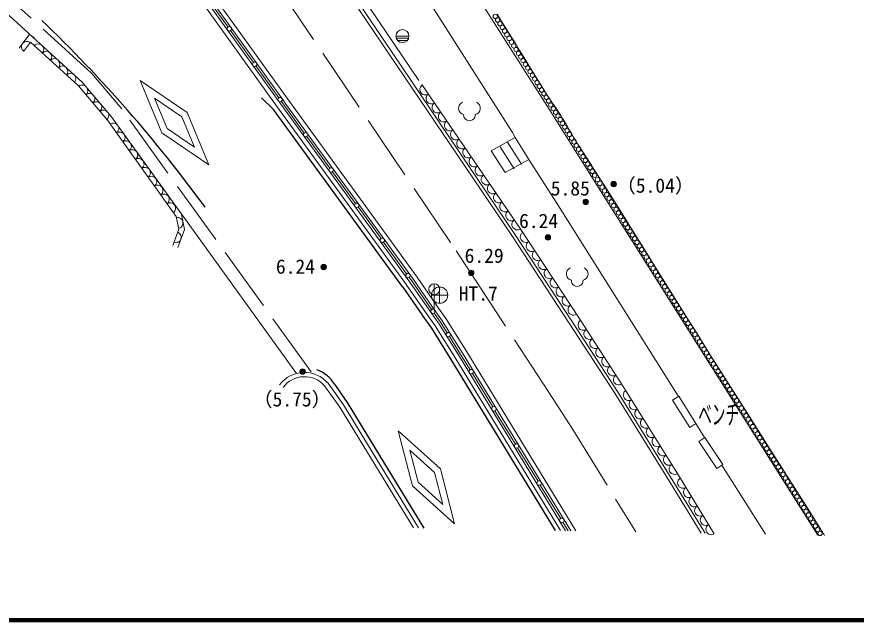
# Model space of a CAD drawing. Units: millimetres, scale not verified. Extents: x -205696 to 203092, y -138500 to 138701.
# Drawn here: x 107231 to 145786, y -138500 to -110763 of the extents above; entities that cross this region are included whole.
import ezdxf
from ezdxf.enums import TextEntityAlignment as Align

# ---------------------------------------------------------------- set-up
doc = ezdxf.new("R2010")
doc.units = ezdxf.units.MM
doc.header["$LTSCALE"] = 500
doc.header["$PDMODE"] = 32
doc.header["$PDSIZE"] = 250
doc.linetypes.add('DASHED', pattern=[7.5, 6, -1.5])
for name, color, linetype, lineweight in [('0-0_S-SUV', 7, 'Continuous', 13), ('0-1_S-SUV-SRVR', 7, 'Continuous', 13), ('0-3_S-SUV-FRAM', 7, 'Continuous', 13), ('0-4_S-SUV-TTL', 7, 'Continuous', 13)]:
    doc.layers.add(name, color=color, linetype=linetype, lineweight=lineweight)
doc.styles.add('ＭＳ ゴシック', font='')
doc.styles.get('ＭＳ ゴシック').set_extended_font_data('MS Gothic')

msp = doc.modelspace()

# ---------------------------------------------------------------- linework, layer by layer
at = {"layer": '0-0_S-SUV'}
for p, q in [((119188.9, -114897.7), (114204.9, -107936.6)), ((119351.5, -114781.2), (114367.5, -107820.1)), ((119514.2, -114664.8), (114530.1, -107703.7)), ((115887.1, -109770.7), (116934.9, -111234.3)), ((130089.3, -120732.6), (122699.2, -109779.4)), ((125700.3, -113691.1), (122948.7, -109612.9)), ((117051.4, -111396.9), (118099.2, -112860.4)), ((107827.6, -111543.3), (107339.6, -112206.3)), ((108028.9, -111691.5), (108002.1, -111727.9)), ((124641.9, -111652.4), (125241.9, -111652.4)), ((124659, -111752.4), (125224.7, -111752.4)), ((124911.8, -111652.4), (125241.9, -111652.4)), ((107853.1, -111930.4), (107540.9, -112354.5)), ((124718.3, -111852.4), (125165.5, -111852.4)), ((118215.7, -113023), (119263.5, -114486.6)), ((125830.9, -113870.4), (130383, -120542.2)), ((125290.1, -122962.5), (119353.1, -114783.4)), ((125452, -122845), (119514.9, -114665.9)), ((125128.3, -123080), (119191.2, -114900.8)), ((131685, -115016.4), (133700, -118219.5)), ((120554.4, -116268.1), (121611.7, -117724.8)), ((130113.9, -116312.4), (129025.9, -116920.4)), ((129992.9, -116082.7), (130113.9, -116312.4)), ((130113.9, -116312.4), (130756.9, -117319.5)), ((129439.6, -116743), (130082.7, -117750)), ((129776.8, -116527.7), (130419.8, -117534.7)), ((130756.9, -117319.5), (132007.7, -119285.5)), ((121729.2, -117886.6), (122786.6, -119343.3)), ((144016.1, -134595.5), (133700, -118219.5)), ((122904.1, -119505.2), (123961.5, -120961.9)), ((132007.7, -119285.5), (137630.2, -128210.7)), ((124079, -121123.7), (125136.3, -122580.4)), ((125285.2, -122955.6), (126167.2, -124226.6)), ((125449.5, -122841.5), (126331.5, -124112.6)), ((125613.8, -122727.5), (126495.8, -123998.5)), ((125120.9, -123069.6), (126002.9, -124340.6)), ((126403.8, -124287.6), (126403.8, -123037.5)), ((126332.2, -124113.5), (126778.2, -124748.5)), ((126168.5, -124228.5), (126605.4, -124850.4)), ((126400.3, -124381), (126691.8, -124799.5)), ((126611.2, -124859.3), (127512.9, -126299.7)), ((126998.2, -125288.9), (126691.8, -124799.5)), ((126772.3, -124739.7), (127684.3, -126196.7)), ((127514.1, -126301.8), (132437.8, -134384.1)), ((127683.1, -126194.6), (132674.6, -134388.4)), ((129090.9, -128697.8), (128154.4, -127160.6)), ((137355.5, -128383.2), (137635, -128207.6)), ((137355.5, -128383.2), (138142.6, -129636.2)), ((137635, -128207.6), (138422, -129460.7)), ((130131.4, -130405.9), (129194.9, -128868.6)), ((138142.6, -129636.2), (138422, -129460.7)), ((138418.8, -129462.7), (138824.2, -130106.2)), ((138556.2, -130284.4), (138831, -130101.7)), ((139384.2, -131529.4), (138556.2, -130284.4)), ((139659, -131346.7), (138831, -130101.7)), ((131171.9, -132113.9), (130235.5, -130576.7)), ((139384.2, -131529.4), (139659, -131346.7)), ((139621.4, -131371.7), (141624.8, -134551.9)), ((138663.2, -134497.8), (137239, -132167.7)), ((138841, -134501), (137366.7, -132089.1)), ((132212.5, -133822), (131276, -132284.7)), ((132556.2, -134386.2), (132316.5, -133992.8))]:
    msp.add_line(p, q, dxfattribs=at)
at = {"layer": '0-0_S-SUV', "linetype": 'DASHED'}
msp.add_line((128037.9, -122469.5), (127409.9, -121520.5), dxfattribs=at)
at = {"layer": '0-0_S-SUV', "lineweight": 25}
for p, q in [((124956.6, -123183.6), (125838.6, -124454.6)), ((125841.2, -124458.4), (126278, -125080.3)), ((126272.2, -125071.5), (127173.8, -126512)), ((127172.5, -126509.9), (131964.1, -134375.4)), ((121826.8, -127646.6), (122406.6, -128494.5)), ((122406.6, -128494.5), (125923.3, -134265.1))]:
    msp.add_line(p, q, dxfattribs=at)
at = {"layer": '0-0_S-SUV'}
for points in [[(129964.9, -120816.5), (122574.8, -109863.3), (117429.8, -102065.2), (111381.7, -92424), (108584.7, -87562.9), (106307.7, -83086.9), (104718.7, -79126.8)], [(113994.8, -85940.9), (116818.8, -91187), (120311.8, -97134.1), (131685, -115016.4)], [(112233.7, -86888.9), (115075.4, -92167.8), (118605.2, -98177.6), (129992.9, -116082.7)], [(84055.3, -91605.2), (97158.2, -102352.2), (102871.4, -107049.6), (110238.6, -113767.2), (111588.4, -115360.9), (120082.4, -127154)], [(125613.8, -122727.5), (119676.8, -114548.4), (114692.7, -107587.3), (109009.7, -99673.1)], [(129288.2, -110648.9), (129484.3, -110955.1), (129691.6, -111281.4), (129913.8, -111634.6), (130120.7, -111967.5), (130310.6, -112277.2), (130487.9, -112569.3), (130657, -112849.6), (130822.4, -113123.7), (130988.6, -113397.3), (131160.1, -113676.1), (131341.2, -113965.7), (131536.5, -114271.9), (131750.4, -114600.4), (131788.8, -114658.1), (131824.8, -114711.2), (131859.1, -114761), (131892.3, -114808.4), (131924.8, -114854.7), (131957.3, -114901.1), (131990.4, -114948.5), (132024.6, -114998.3), (132060.5, -115051.5), (132098.7, -115109.3), (132205.8, -115275.9), (132302.4, -115431.7), (132391.2, -115579.6), (132474.7, -115722.3), (132555.4, -115862.5), (132635.8, -116002.8), (132718.5, -116146)], [(110058.2, -113941.1), (111390.9, -115514.6), (114556, -119949.4)], [(119380, -114649.2), (119432.8, -114723), (120436.9, -116106.2)], [(132718.5, -116146), (132805.8, -116294.9), (132900.5, -116452), (133004.9, -116620.2), (133105, -116778.1), (133198.1, -116924.1), (133286.2, -117061.2), (133370.8, -117192.3), (133453.7, -117320.5), (133536.7, -117448.6), (133621.3, -117579.7), (133709.5, -117716.7), (133802.8, -117862.7), (133903, -118020.5), (134418.6, -118837.5), (134894.8, -119595.6), (135341.3, -120309.5), (135767.9, -120994.1), (136184.4, -121664), (136600.7, -122334.2), (137026.5, -123019.3), (137471.6, -123734.1), (137945.8, -124493.4), (138459, -125311.9), (139098, -126327.4), (139691.6, -127267.3), (140251.1, -128150.8), (140787.8, -128996.5), (141313, -129823.4), (141838.2, -130650.4), (142374.6, -131496.4), (142933.5, -132380.1), (143526.3, -133320.6), (144164.2, -134336.7), (144181.1, -134363.6), (144198, -134390.5), (144214.7, -134417.2), (144231.4, -134443.8), (144247.9, -134470.3), (144264.4, -134496.7)], [(130756.9, -117319.5), (129668.9, -117927.5), (129025.9, -116920.4)], [(114625.7, -121366.5), (114938.7, -120546.5), (114789.7, -119846.4)], [(114556, -119949.4), (114678.8, -120526.3), (114392.1, -121277.3)], [(137664.8, -131905.5), (135116.3, -127796.9), (133023.8, -124567.5), (130383, -120542.2)], [(137239, -132167.7), (134694, -128064.6), (132604.9, -124840.6), (129964.9, -120816.5)], [(137366.7, -132089.1), (134820.6, -127984.3), (132730.6, -124758.7), (130090.3, -120734.2)], [(125253.8, -122742.3), (125371.1, -122903.8), (126285.9, -124216.9)], [(126495.8, -123998.5), (126941.9, -124633.6), (127853.9, -126090.6), (132911.5, -134392.7)], [(126004.8, -124343.4), (126441.7, -124965.4), (127343.3, -126405.8), (132201, -134379.7)], [(128050.4, -126989.8), (127598.6, -126248.2), (127104.3, -125458.5)], [(121526.8, -127605.6), (122235.8, -128598.6), (125686.5, -134260.7)], [(121364, -127721.8), (122068.8, -128708.9), (125449.6, -134256.4)], [(144264.4, -134496.7), (144280.8, -134522.9), (144297.2, -134549), (144313.4, -134575), (144329.6, -134600.9)]]:
    msp.add_lwpolyline(points, dxfattribs=at)
at = {"layer": '0-0_S-SUV', "linetype": 'DASHED'}
for points in [[(120749.7, -127079.6), (112049.7, -115000.4), (110660.6, -113360.3), (103254.5, -106607.2), (97596.5, -101955.1), (84426.3, -91152.9)], [(109409.7, -94008), (112172.7, -98480.1), (115862.7, -104258.2), (119187.8, -109318.3), (123378.8, -115542.4), (127409.9, -121520.5)], [(128037.9, -122469.5), (131654.9, -127995.6), (132768.9, -129739.7), (135668.5, -134443.1)]]:
    msp.add_lwpolyline(points, dxfattribs=at)
at = {"layer": '0-0_S-SUV', "lineweight": 25}
msp.add_lwpolyline([(124966.4, -123197.5), (119029.3, -115018.3), (118470.8, -114491.4)], dxfattribs=at)
at = {"layer": '0-0_S-SUV'}
for centre, radius in [((129206.1, -110745.5), 100), ((129312.7, -110914.7), 100), ((129419.3, -111083.9), 100), ((116993.2, -111315.6), 100), ((124941.9, -111652.4), 300), ((129525.9, -111253.2), 100), ((129632.5, -111422.4), 100), ((129739, -111591.6), 100), ((129845.6, -111760.9), 100), ((129952.2, -111930.1), 100), ((130058.8, -112099.3), 100), ((130165.4, -112268.6), 100), ((130272, -112437.8), 100), ((130378.6, -112607), 100), ((118157.5, -112941.7), 100), ((130485.2, -112776.3), 100), ((130591.8, -112945.5), 100), ((130698.4, -113114.7), 100), ((130805, -113284), 100), ((130911.6, -113453.2), 100), ((131018.2, -113622.4), 100), ((131124.7, -113791.7), 100), ((131231.3, -113960.9), 100), ((131337.9, -114130.1), 100), ((119321.8, -114567.9), 100), ((131444.5, -114299.3), 100), ((131551.1, -114468.6), 100), ((131657.7, -114637.8), 100), ((131755.5, -114815.6), 100), ((131872.9, -114982.3), 100), ((131978.3, -115152.3), 100), ((132083.7, -115322.3), 100), ((132189, -115492.3), 100), ((132294.4, -115662.3), 100), ((132399.7, -115832.3), 100), ((132505.1, -116002.3), 100), ((120495.6, -116187.2), 100), ((132610.5, -116172.3), 100), ((132715.8, -116342.3), 100), ((132821.2, -116512.3), 100), ((132926.6, -116682.3), 100), ((133031.9, -116852.3), 100), ((133137.3, -117022.3), 100), ((133242.6, -117192.3), 100), ((133348, -117362.3), 100), ((133453.4, -117532.3), 100), ((121670.5, -117805.7), 100), ((133558.7, -117702.3), 100), ((133664.1, -117872.3), 100), ((133767.8, -118050.1), 100), ((133903.6, -118256.3), 100), ((134010.1, -118425.6), 100), ((134645, -118454.5), 125), ((134645, -118454.5), 100), ((134116.6, -118594.9), 100), ((134223.1, -118764.2), 100), ((134645, -118454.5), 75), ((134645, -118454.5), 50), ((134645, -118454.5), 25), ((134645, -118454.5), 10), ((134329.5, -118933.6), 100), ((134436, -119102.9), 100), ((122845.4, -119424.2), 100), ((133366, -119271.5), 125), ((133366, -119271.5), 100), ((133366, -119271.5), 75), ((133366, -119271.5), 50), ((133366, -119271.5), 25), ((133366, -119271.5), 10), ((134542.5, -119272.2), 100), ((134649, -119441.5), 100), ((134755.4, -119610.8), 100), ((134861.9, -119780.1), 100), ((134968.4, -119949.4), 100), ((135074.9, -120118.7), 100), ((135181.3, -120288), 100), ((135287.8, -120457.3), 100), ((135394.3, -120626.6), 100), ((124020.2, -121042.8), 100), ((131626.9, -120904.5), 125), ((131626.9, -120904.5), 100), ((131626.9, -120904.5), 75), ((131626.9, -120904.5), 50), ((131626.9, -120904.5), 25), ((131626.9, -120904.5), 10), ((135500.8, -120795.9), 100), ((135607.3, -120965.2), 100), ((135713.7, -121134.5), 100), ((135820.2, -121303.8), 100), ((135926.7, -121473.1), 100), ((136033.2, -121642.4), 100), ((136139.6, -121811.7), 100), ((121325.8, -122263.5), 125), ((121325.8, -122263.5), 100), ((121325.8, -122263.5), 75), ((121325.8, -122263.5), 50), ((136246.1, -121981), 100), ((136352.6, -122150.3), 100), ((136459.1, -122319.6), 100), ((121325.8, -122263.5), 25), ((121325.8, -122263.5), 10), ((125195.1, -122661.3), 100), ((128103.9, -122533.5), 125), ((128103.9, -122533.5), 100), ((128103.9, -122533.5), 75), ((128103.9, -122533.5), 50), ((128103.9, -122533.5), 25), ((128103.9, -122533.5), 10), ((136565.5, -122488.9), 100), ((136672, -122658.3), 100), ((136778.5, -122827.6), 100), ((136885, -122996.9), 100), ((126403.8, -123287.5), 250), ((136991.4, -123166.2), 100), ((137097.9, -123335.5), 100), ((137204.4, -123504.8), 100), ((137310.9, -123674.1), 100), ((137417.3, -123843.4), 100), ((137523.8, -124012.7), 100), ((137630.3, -124182), 100), ((126343.1, -124299), 100), ((137736.8, -124351.3), 100), ((137843.2, -124520.6), 100), ((137949.7, -124689.9), 100), ((138056.2, -124859.2), 100), ((127051.2, -125373.7), 100), ((138162.7, -125028.5), 100), ((138269.2, -125197.8), 100), ((138375.6, -125367.1), 100), ((138482.1, -125536.4), 100), ((138588.6, -125705.7), 100), ((138695.1, -125875), 100), ((138801.5, -126044.3), 100), ((138908, -126213.7), 100), ((139014.5, -126383), 100), ((139121, -126552.3), 100), ((139227.4, -126721.6), 100), ((139333.9, -126890.9), 100), ((120355.7, -127068.6), 125), ((120355.7, -127068.6), 100), ((120355.7, -127068.6), 75), ((120355.7, -127068.6), 50), ((120355.7, -127068.6), 25), ((120355.7, -127068.6), 10), ((128102.4, -127075.2), 100), ((139440.4, -127060.2), 100), ((139546.9, -127229.5), 100), ((139653.3, -127398.8), 100), ((139759.8, -127568.1), 100), ((139866.3, -127737.4), 100), ((139972.8, -127906.7), 100), ((140079.2, -128076), 100), ((140185.7, -128245.3), 100), ((140292.2, -128414.6), 100), ((129142.9, -128783.2), 100), ((140398.7, -128583.9), 100), ((140505.1, -128753.2), 100), ((140611.6, -128922.5), 100), ((140718.1, -129091.8), 100), ((140824.6, -129261.1), 100), ((140931, -129430.4), 100), ((141037.5, -129599.7), 100), ((141144, -129769.1), 100), ((141250.5, -129938.4), 100), ((141357, -130107.7), 100), ((141463.4, -130277), 100), ((130183.4, -130491.3), 100), ((141569.9, -130446.3), 100), ((141676.4, -130615.6), 100), ((141782.9, -130784.9), 100), ((141889.3, -130954.2), 100), ((141995.8, -131123.5), 100), ((142102.3, -131292.8), 100), ((142208.8, -131462.1), 100), ((142315.2, -131631.4), 100), ((142421.7, -131800.7), 100), ((131224, -132199.3), 100), ((142528.2, -131970), 100), ((142634.7, -132139.3), 100), ((142741.1, -132308.6), 100), ((142847.6, -132477.9), 100), ((142954.1, -132647.2), 100), ((143060.6, -132816.5), 100), ((143167, -132985.8), 100), ((143273.5, -133155.1), 100), ((143380, -133324.5), 100), ((143486.5, -133493.8), 100), ((143592.9, -133663.1), 100), ((143699.4, -133832.4), 100), ((132264.5, -133907.4), 100), ((143805.9, -134001.7), 100), ((143912.4, -134171), 100), ((144018.8, -134340.3), 100), ((144125.3, -134509.6), 100)]:
    msp.add_circle(centre, radius, dxfattribs=at)
at = {"layer": '0-0_S-SUV', "lineweight": 25}
for centre, radius, start, end in [((63273.2, -157914), 65131.9, 36.12302, 46.17098), ((120436.1, -128538.8), 1652.2, 32.68434, 69.4635)]:
    msp.add_arc(centre, radius, start, end, dxfattribs=at)
at = {"layer": '0-0_S-SUV'}
for centre, radius, start, end in [((107697, -112142.4), 250, 53.64496, 233.64496), ((108216.8, -112261.9), 250, 317.64012, 137.64063), ((108586.2, -112598.8), 250, 317.64038, 137.64038), ((108955.7, -112935.7), 250, 317.64038, 137.64038), ((109325.1, -113272.6), 250, 317.64038, 137.64038), ((109694.6, -113609.5), 250, 317.64038, 137.64038), ((110239.9, -114155.5), 250, 310.26279, 130.26279), ((125993.4, -114108.6), 250, 124.30491, 304.30547), ((110563, -114537.1), 250, 310.26279, 130.26279), ((126275.2, -114521.7), 250, 124.30519, 304.30519), ((110886.2, -114918.6), 250, 310.26279, 130.26279), ((126557, -114934.7), 250, 124.30519, 304.30519), ((127820.4, -114968.5), 299.4, 113.44818, 257.28162), ((128222, -114968.5), 299.4, 282.71802, 66.55145), ((111209.3, -115300.1), 250, 310.26279, 130.26279), ((126838.8, -115347.7), 250, 124.30519, 304.30519), ((128021.2, -115276.7), 267.2, 176.52841, 3.47123), ((111666.4, -115900.6), 250, 305.51519, 125.51519), ((127120.6, -115760.7), 250, 124.30536, 304.30502), ((127402.4, -116173.8), 250, 124.30503, 304.30535), ((111956.8, -116307.5), 250, 305.51519, 125.51519), ((127684.2, -116586.8), 250, 124.30536, 304.30502), ((112247.3, -116714.5), 250, 305.51519, 125.51519), ((127966, -116999.8), 250, 124.30519, 304.30519), ((112537.8, -117121.5), 250, 305.51519, 125.51519), ((128247.8, -117412.8), 250, 124.30543, 304.30496), ((112828.2, -117528.5), 250, 305.51519, 125.51519), ((113118.7, -117935.5), 250, 305.51519, 125.51519), ((128529.6, -117825.8), 250, 124.30519, 304.30519), ((113409.1, -118342.4), 250, 305.51519, 125.51519), ((128811.4, -118238.9), 250, 124.30552, 304.30486), ((113699.6, -118749.4), 250, 305.51519, 125.51519), ((129093.2, -118651.9), 250, 124.30519, 304.30519), ((113990.1, -119156.4), 250, 305.51537, 125.515), ((129375, -119064.9), 250, 124.30519, 304.30519), ((114280.5, -119563.4), 250, 305.51519, 125.51519), ((129656.8, -119477.9), 250, 124.30519, 304.30519), ((129938.6, -119891), 250, 124.30519, 304.30519), ((114617.4, -120237.8), 250, 282.01644, 102.01615), ((130220.4, -120304), 250, 124.30519, 304.30519), ((114535.4, -120901.8), 250, 249.1076, 69.1076), ((130606.3, -120882.6), 250, 123.26724, 303.26724), ((130880.6, -121300.7), 250, 123.26696, 303.26753), ((131154.8, -121718.7), 250, 123.26724, 303.26724), ((131429.1, -122136.8), 250, 123.26724, 303.26724), ((131703.4, -122554.9), 250, 123.26724, 303.26724), ((132770.2, -122584.7), 299.4, 113.44818, 257.28162), ((133171.8, -122584.7), 299.4, 282.71802, 66.55145), ((131977.7, -122972.9), 250, 123.2674, 303.26708), ((132971, -122892.9), 267.2, 176.52841, 3.47123), ((132251.9, -123391), 250, 123.26724, 303.26724), ((132526.2, -123809), 250, 123.26724, 303.26724), ((132800.5, -124227.1), 250, 123.26724, 303.26724), ((133254.4, -124923.3), 250, 122.94115, 302.94115), ((133526.2, -125343), 250, 122.94131, 302.941), ((133798.1, -125762.6), 250, 122.94115, 302.94115), ((134070, -126182.2), 250, 122.94115, 302.94115), ((134341.9, -126601.8), 250, 122.94115, 302.94115), ((134613.8, -127021.4), 250, 122.94115, 302.94115), ((120443.9, -128533.4), 1426, 40.59109, 143.01735), ((134885.7, -127441), 250, 122.94115, 302.94115), ((120443.9, -128533.4), 1226, 40.59109, 143.01735), ((135336.3, -128151.6), 250, 121.81023, 301.81023), ((135599.8, -128576.5), 250, 121.81023, 301.81023), ((135863.4, -129001.4), 250, 121.81023, 301.81023), ((136127, -129426.3), 250, 121.81023, 301.81023), ((136390.5, -129851.2), 250, 121.81023, 301.81023), ((136654.1, -130276.1), 250, 121.81023, 301.81023), ((136917.6, -130701), 250, 121.81023, 301.81023), ((137181.2, -131125.9), 250, 121.81023, 301.81023), ((137444.7, -131550.8), 250, 121.81023, 301.81023), ((137834.3, -132183.7), 250, 121.36673, 301.36731), ((138094.6, -132610.6), 250, 121.36715, 301.36688), ((138354.8, -133037.5), 250, 121.36702, 301.36702), ((138615.1, -133464.4), 250, 121.36702, 301.36702), ((138875.3, -133891.4), 250, 121.36673, 301.36731), ((139135.6, -134318.3), 250, 121.36702, 301.36702)]:
    msp.add_arc(centre, radius, start, end, dxfattribs=at)
for p in [(134645, -118454.5), (133366, -119271.5), (131626.9, -120904.5), (121325.8, -122263.5), (128103.9, -122533.5), (120355.7, -127068.6)]:
    msp.add_point(p, dxfattribs=at)
at = {"layer": '0-1_S-SUV-SRVR'}
msp.add_circle((126653.7, -123558.6), 375, dxfattribs=at)
at = {"layer": '0-3_S-SUV-FRAM'}
msp.add_line((107853.1, -111930.4), (110058.2, -113941.1), dxfattribs=at)
for points in [[(114392.1, -121277.3), (114678.8, -120526.3), (114556, -119949.4), (111390.9, -115514.6), (110058.2, -113941.1), (107853.1, -111930.4), (107540.9, -112354.5)], [(116045.1, -117572.3), (115054.8, -115157.4), (112898.7, -113686.3)], [(116045.1, -117572.3), (113889, -116101.3), (112898.7, -113686.3)], [(130383, -120542.2), (133023.8, -124567.5), (135116.3, -127796.9), (137664.8, -131905.5), (139265.7, -134531.7)], [(127342.2, -134070.7), (126685, -131544.7), (124745.8, -129797.6)], [(127342.2, -134070.7), (125403, -132323.6), (124745.8, -129797.6)]]:
    msp.add_lwpolyline(points, dxfattribs=at)
for points in [[(115388.1, -116760.9), (114132.4, -115904.2), (113555.7, -114497.8), (114811.4, -115354.5)], [(126800.1, -133178.5), (125670.7, -132161), (125288, -130689.9), (126417.3, -131707.4)]]:
    msp.add_lwpolyline(points, close=True, dxfattribs=at)
at = {"layer": '0-4_S-SUV-TTL'}
for p, q in [((126653.7, -123183.6), (126653.7, -123933.6)), ((127028.7, -123558.6), (126278.7, -123558.6))]:
    msp.add_line(p, q, dxfattribs=at)
at = {"layer": '0-4_S-SUV-TTL', "lineweight": 140}
msp.add_lwpolyline([(199750, 138000), (199750, -138500), (-200250, -138500)], dxfattribs=at)

# ---------------------------------------------------------------- texts
at = {"layer": '0-0_S-SUV', "style": 'ＭＳ ゴシック'}
for s, p in [('5.85', (131756.4, -119176.7)), ('（5.04）', (134762.6, -119048.2)), ('6.24', (130301.2, -120672)), ('6.29', (127799.8, -122271)), ('6.24', (119132.3, -122771.1)), ('（5.75）', (118078.5, -128872.9))]:
    msp.add_text(s, height=659.8, dxfattribs=at).set_placement(p, align=Align.BOTTOM_LEFT)
at = {"layer": '0-0_S-SUV', "style": 'ＭＳ ゴシック', "width": 0.5}
msp.add_text('ベンチ', height=916.4, dxfattribs=at).set_placement((138530.2, -129775.2), align=Align.BOTTOM_LEFT)
at = {"layer": '0-1_S-SUV-SRVR', "style": 'ＭＳ ゴシック'}
msp.add_text('HT.7', height=659.8, dxfattribs=at).set_placement((127528.7, -124008.6), align=Align.BOTTOM_LEFT)

doc.saveas('drawing.dxf')
